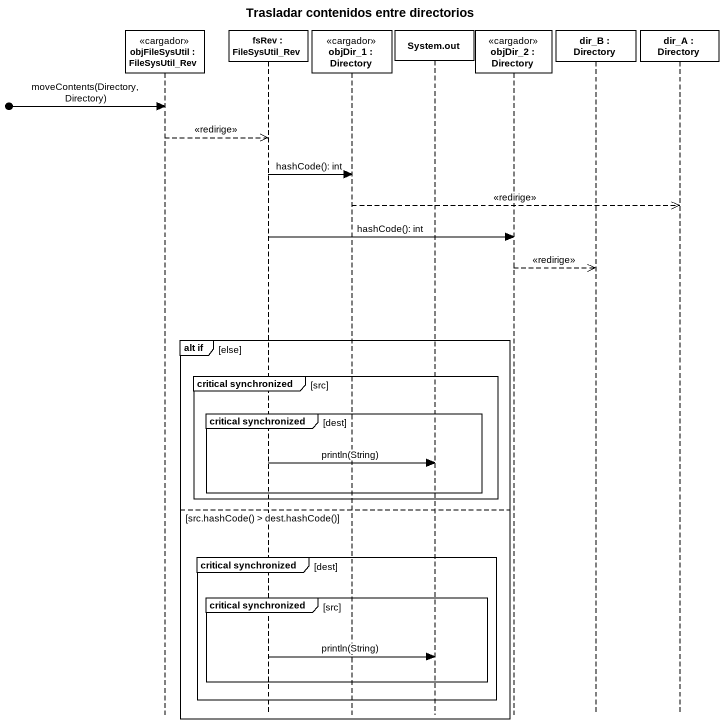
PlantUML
@startuml
title Trasladar contenidos entre directorios
hide footbox
participant "objFileSysUtil : FileSysUtil_Rev" as objFileSysUtil <<cargador>>
participant "fsRev : FileSysUtil_Rev" as fsRev
participant "objDir_1 : Directory" as objDir_1 <<cargador>>
participant "System.out" as System_out
participant "objDir_2 : Directory" as objDir_2 <<cargador>>
participant "dir_B : Directory" as dir_B
participant "dir_A : Directory" as dir_A

[o-> objFileSysUtil : moveContents(Directory, Directory)
objFileSysUtil -->> fsRev : <<redirige>>
fsRev -> objDir_1 : hashCode(): int
objDir_1 -->> dir_A : <<redirige>>
fsRev -> objDir_2 : hashCode(): int
objDir_2 -->> dir_B : <<redirige>>
group alt if [else]
  group critical synchronized [src]
    group critical synchronized [dest]
      fsRev -> System_out : println(String)
    end
  end
else src.hashCode() > dest.hashCode()
  group critical synchronized [dest]
    group critical synchronized [src]
      fsRev -> System_out : println(String)
    end
  end
end
@enduml
